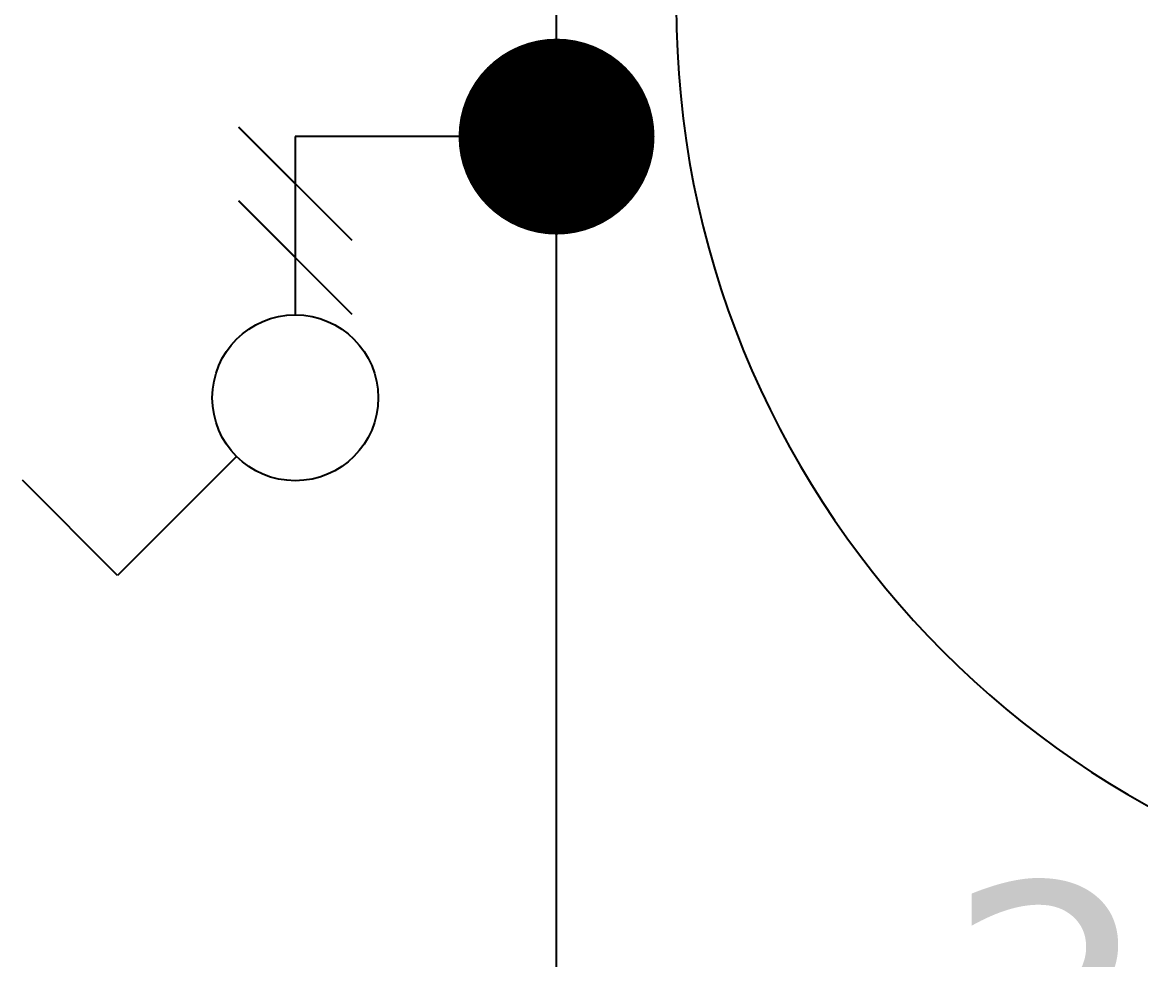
# Model space of a CAD drawing. Extents: x -9 to 600, y -23 to 65.
# Drawn here: x 271.363 to 272.219, y 17.218 to 17.936 of the extents above; entities that cross this region are included whole.
import ezdxf

# ---------------------------------------------------------------- set-up
doc = ezdxf.new("R2010")
doc.units = 0
doc.header["$LTSCALE"] = 0.8
doc.header["$MEASUREMENT"] = 0
doc.layers.get('0').update_dxf_attribs({"color": 3, "linetype": 'CONTINUOUS'})
for name, color, linetype in [('0_FIOS', 3, 'CONTINUOUS'), ('Desenho base', 7, 'CONTINUOUS'), ('FILAMENTOS', 4, 'CONTINUOUS'), ('ilum', 2, 'CONTINUOUS'), ('INTRR', 4, 'CONTINUOUS')]:
    doc.layers.add(name, color=color, linetype=linetype)
doc.layers.add('DLX_LUMKEY_IDX', color=7, linetype='CONTINUOUS', true_color=0x969696)
doc.styles.add('TableTextStyle', font='')
doc.styles.get('TableTextStyle').set_extended_font_data('VERDANA.TTF')

# ---------------------------------------------------------------- blocks, each defined once
blk = doc.blocks.new('PE')
for p, q in [((5, 0), (5, 100)), ((0, 0), (5, 0))]:
    blk.add_line(p, q)
blk.add_arc((0, 0), 100, 0, 87.134)
blk = doc.blocks.new('2F')
at = {"layer": '0_FIOS'}
for p, q in [((-0.238, -0.78), (-1.797, 0.78)), ((0.78, -0.78), (-0.78, 0.78))]:
    blk.add_line(p, q, dxfattribs=at)

msp = doc.modelspace()

# ---------------------------------------------------------------- linework, layer by layer
at = {"layer": 'ilum'}
for p, q in [((271.7718, 17.84801), (271.7718, 18.12801)), ((271.61515, 17.76865), (271.52846, 17.85534)), ((271.7718, 17.84801), (271.5718, 17.84801)), ((271.5718, 17.84801), (271.5718, 17.71154)), ((271.7718, 16.79855, 2.802), (271.7718, 17.84801)), ((271.61515, 17.71209), (271.52846, 17.79878))]:
    msp.add_line(p, q, dxfattribs=at)
at = {"layer": 'ilum', "ltscale": 0.5, "const_width": 0.075}
msp.add_lwpolyline([(271.7343, 17.84801, -1), (271.8093, 17.84801, -1)], format="xyb", close=True, dxfattribs=at)
at = {"layer": 'INTRR'}
for p, q in [((271.52688, 17.60309), (271.43578, 17.512)), ((271.43578, 17.512), (271.36287, 17.58491))]:
    msp.add_line(p, q, dxfattribs=at)
at = {"layer": 'INTRR', "linetype": 'Continuous'}
msp.add_circle((271.5718, 17.64801), 0.06352, dxfattribs=at)

# ---------------------------------------------------------------- block references
at = {"layer": 'Desenho base', "xscale": 0.006999999999999999, "yscale": 0.006999999999999999, "zscale": 0.006999999999999999, "rotation": 180}
msp.add_blockref('PE', (272.56347, 17.94801), dxfattribs=at)
at = {"layer": 'FILAMENTOS', "linetype": 'Continuous', "xscale": -0.05560094617944675, "yscale": 0.05560094617944675, "zscale": 0.05560094617944675, "rotation": 269.9999999999927}
msp.add_blockref('2F', (271.5718, 17.81199), dxfattribs=at)
msp.add_blockref('2F', (271.5718, 17.81199), dxfattribs=at)

# ---------------------------------------------------------------- texts
at = {"layer": 'DLX_LUMKEY_IDX', "style": 'TableTextStyle'}
msp.add_text('2', height=0.18, dxfattribs=at).set_placement((272.0703, 17.09705, 2.8))

doc.saveas('drawing.dxf')
